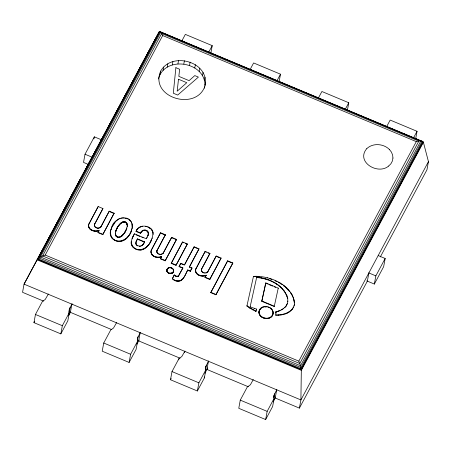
<?xml version="1.0" encoding="UTF-8"?>
<svg xmlns="http://www.w3.org/2000/svg" width="451" height="451" viewBox="0 0 451 451"><rect width="100%" height="100%" fill="white"/><g stroke="black" fill="none" stroke-linecap="round" stroke-linejoin="round"><path stroke-width="0.68" d="M140.509 233.319C141.343 228.488 149.693 229.294 148.232 234.492C149.213 229.621 141.682 228.967 140.509 233.319L136.055 231.453C138.62 222.833 153.673 225.308 153.013 234.238L153.069 233.911L152.094 238.303L152.156 237.976C150.16 243.162 146.705 249.471 140.565 250.108C136.044 250.356 130.452 246.945 131.218 241.837C133.079 255.029 149.005 249.831 151.575 239.47L151.513 239.797M173.635 270.78C173.46 275.279 165.534 273.83 166.938 269.574C168.178 265.786 175.061 267.939 173.404 271.823L173.641 270.532M259.173 310.981C261.056 303.444 274.524 306.28 272.99 313.992L273.052 313.665C271.705 321.975 256.873 318.846 259.229 310.654L259.054 311.478L259.116 311.151M272.878 314.488L272.934 314.161C270.707 320.937 258.784 318.772 259.054 311.652L258.992 311.979M94.417 224.925L94.4 225.652L94.721 223.905L102.941 208.548L98.166 206.552L88.723 224.412L98.166 206.552M156.807 251.861L156.892 250.801L156.807 251.861L157.427 253.253L156.869 251.534M201.467 269.444L201.586 271.231L201.71 268.757L209.929 253.4L205.154 251.399L195.711 269.264L205.154 251.399M284.711 307.497L284.654 307.824L286.278 305.93L287.4 303.427C285.601 308.191 280.68 310.818 275.916 311.726L275.753 315.221C282.805 315.553 291.831 313.101 294.131 305.569L294.075 305.896L294.464 304.036L294.407 304.363C293.793 285.246 270.172 275.443 253.473 276.345L246.911 306.032L249.73 308.072L255.965 311.461L256.027 311.134L249.792 307.745L246.973 305.705L246.911 306.032M111.38 228.488C113.562 215.764 134.229 213.002 132.042 228.567L132.104 228.24C130.559 234.165 126.505 241.06 119.735 241.499C114.058 241.759 108.544 236.471 110.642 230.624L110.58 230.951L111.442 228.161L110.952 229.739L111.014 229.412M131.669 229.779L131.731 229.452C130.001 241.415 111.031 247.041 110.427 231.876L110.365 232.203M132.042 223.431L132.256 227.315L132.318 226.988M205.374 369.561L205.786 366.646L208.616 360.935M276.846 389.568L274.056 395.2L274.135 398.323L272.63 406.503L265.65 419.554L238.771 408.307L240.27 400.127L247.255 387.082L250.423 384.742L253.276 379.522M166.791 270.38L167.524 268.835M135.836 243.348L135.892 243.021L136.095 244.515L136.005 242.136L137.465 238.855L144.67 241.871L142.42 245.327L144.579 242.102M72.115 303.748L69.353 309.003L69.319 312.656L67.819 320.836L60.834 333.881L33.955 322.64L35.46 314.46L42.439 301.415L45.218 299.487L48.375 294.007M127.334 225.827L126.607 228.725L126.81 227.986L126.748 228.313M255.965 311.461L256.591 309.098L250.108 306.855M94.456 225.325C94.936 228.206 99.321 229.091 100.934 226.69L109.243 211.164L114.126 213.205L102.777 234.633L98.025 232.643L99.09 230.647C94.727 232.716 87.015 229.847 88.785 224.085M150.938 251.697L151 251.37C150.922 256.484 157.596 258.248 161.559 256.529L161.497 256.856C157.14 258.919 149.422 256.055 151.192 250.288L160.579 232.755L165.354 234.751L165.291 235.078L157.072 250.44L165.354 234.751M195.514 270.346L195.576 270.019C195.497 275.127 202.172 276.891 206.135 275.172L206.079 275.499C201.715 277.568 193.998 274.698 195.773 268.937M101.915 140.007L94.338 136.833L85.025 154.231L83.525 162.411L87.945 164.26M93.96 138.88L94.338 136.833M60.834 333.881L62.334 325.701L69.319 312.656M68.727 312.413L69.353 309.003M68.811 314.849L70.187 307.345M71.895 304.154L70.395 312.334L111.78 329.642M88.531 225.494L88.588 225.167C88.509 230.275 95.189 232.045 99.152 230.32L98.025 232.643M88.588 226.605L88.65 226.278M88.903 227.699L88.965 227.372M89.259 228.341L89.321 228.014M89.732 228.939L89.794 228.612M90.307 229.469L90.369 229.142M91.023 229.976L91.085 229.649M91.807 230.41L91.863 230.083M92.641 230.754L92.703 230.427M93.442 230.991L93.504 230.664M94.721 223.905L94.665 224.232L102.941 208.548M94.603 226.379L94.659 226.052M94.265 231.166L94.321 230.833M95.014 227.05L95.076 226.723M95.612 227.62L95.674 227.293M95.093 231.262L95.155 230.935M96.356 228.059L96.413 227.732M95.928 231.284L95.984 230.957M97.253 228.003L97.191 228.33L98.07 228.42L98.989 227.992M96.751 231.233L96.813 230.906M97.563 231.109L97.619 230.782M98.07 228.42L98.126 228.093M98.341 230.912L98.403 230.585M99.778 227.716L99.716 228.043L100.872 227.016L109.243 211.164M100.381 227.597L100.438 227.27M100.872 227.016L100.934 226.69M102.777 234.633L114.126 213.205M110.32 233.471L110.382 233.144M110.388 234.599L110.45 234.272M111.955 226.938L111.893 227.265L115.552 221.666L118.698 218.887M110.63 235.721L110.692 235.394M112.491 226.069L112.553 225.742M113.156 224.908L113.218 224.575M111.042 236.814L111.104 236.487M113.9 223.781L113.962 223.448M111.47 237.57L111.532 237.243M114.723 222.693L114.785 222.366M112.028 238.263L112.085 237.936M115.552 221.666L115.608 221.34M112.699 238.889L112.761 238.562M116.51 220.731L116.567 220.404M113.551 239.554L113.613 239.227M117.587 219.891L117.649 219.564M115.884 235.642L115.828 235.969L115.394 233.404C116.612 241.68 125.192 234.266 126.133 229.728L124.194 233.432L124.251 233.105M116.02 230.782L116.082 230.455L115.636 232.04C115.715 226.954 125.767 215.572 127.295 225.782M115.749 231.617L115.811 231.29M115.879 231.2L115.935 230.873M115.371 234.481L115.433 234.148M114.492 240.135L114.554 239.808M115.411 234.779L115.473 234.452M116.335 229.79L116.273 230.117C117.226 225.714 125.248 217.286 127.289 225.41L127.345 225.083M115.479 235.078L115.541 234.745M116.555 229.458L116.612 229.131M115.569 235.371L115.631 235.044M116.86 228.809L116.922 228.482M115.676 235.676L115.732 235.349M116.984 228.556L117.04 228.229M117.113 228.302L117.17 227.975M117.249 228.059L117.311 227.727M117.378 227.806L117.435 227.479M117.514 227.558L117.576 227.231M116.025 236.245L116.082 235.918M117.66 227.315L117.722 226.988M116.228 236.459L116.285 236.132M118.032 226.695L118.094 226.368M115.501 240.614L115.563 240.287M116.454 236.657L116.516 236.33M118.433 226.086L118.489 225.759M119.791 218.662L119.853 218.335M151.226 47.868L151.598 45.822L159.62 31.446L160.742 32.23L162.693 35.539L416.301 141.62C418.438 141.321 421.91 140.03 423.393 142.257L428.45 161.621L426.95 169.801L380.311 256.94M116.764 236.504L116.91 236.955L116.972 236.628M118.855 225.489L118.912 225.162M119.126 225.128L119.188 224.801M117.13 237.063L117.187 236.736M119.414 224.773L119.47 224.446M116.561 241.003L116.623 240.676M117.356 237.153L117.418 236.826M119.707 224.429L119.769 224.102M117.638 236.922L117.807 237.333L118.359 237.451L118.421 237.125M120.017 224.074L120.079 223.747M121.037 218.25L121.099 217.923M117.807 237.333L117.869 237.006M120.344 223.73L120.406 223.403M118.049 237.395L118.106 237.068M120.688 223.397L120.744 223.07M117.666 241.279L117.722 240.947M120.998 223.149L121.06 222.822M121.945 218.075L122.007 217.748M118.675 237.485L118.737 237.158M121.325 222.918L121.387 222.591M118.991 237.491L119.053 237.164M121.674 222.704L121.736 222.377M121.962 222.54L122.024 222.213M119.419 237.119L119.357 237.446L120.107 236.916M122.886 218.019L122.948 217.692M122.266 222.394L122.322 222.067M118.788 241.437L118.85 241.11M119.712 237.367L119.774 237.04M122.582 222.27L122.638 221.943M122.914 222.146L122.971 221.819M120.361 237.119L120.423 236.792M123.833 218.087L123.895 217.76M123.27 222.067L123.326 221.74M119.735 241.499L119.797 241.172M120.727 236.645L120.665 236.972L121.015 236.487M123.636 222.027L123.698 221.7M123.952 222.027L124.014 221.7M121.358 236.273L121.302 236.6L123.828 233.703M120.676 241.443L120.738 241.116M121.629 236.363L121.691 236.036M124.267 222.061L124.329 221.734M121.939 236.115L122.001 235.788M124.577 222.123L124.639 221.796M122.283 235.783L122.339 235.456M124.82 222.18L124.876 221.853M122.61 235.439L122.666 235.112M125.051 222.264L125.107 221.937M121.584 241.274L121.646 240.947M122.92 235.084L122.976 234.757M125.271 222.366L125.333 222.039M126.122 218.194L126.06 218.521L124.961 218.245M123.213 234.74L123.275 234.413M125.496 222.45L125.558 222.123M123.495 234.39L123.557 234.063M125.716 222.557L125.778 222.23M116.691 322.482L113.489 328.04L110.709 329.969L103.73 343.014L102.225 351.199L129.104 362.441L136.089 349.395L137.589 341.21L137.516 338.092L140.346 332.376M125.919 222.681L125.981 222.354M122.83 240.857L122.892 240.53M126.173 222.856L126.229 222.529M124.594 232.823L124.651 232.496M126.398 223.053L126.46 222.726M127.12 218.904L127.182 218.577M124.966 232.197L125.028 231.87M126.601 223.268L126.663 222.941M125.113 231.955L125.169 231.628M125.248 231.707L125.44 231.132M126.799 223.544L126.861 223.217M125.513 231.211L125.575 230.884M125.643 230.957L125.705 230.63M126.951 223.837L127.013 223.51M123.986 240.31L124.048 239.983M125.767 230.703L125.829 230.376M127.058 224.141L127.12 223.814M127.148 224.44L127.21 224.113M128.129 219.383L128.191 219.056M126.353 229.396L126.669 228.398M127.216 224.739L127.272 224.412M127.255 225.038L127.317 224.711M125.034 239.628L125.096 239.301M129.133 219.637L129.922 220.629L129.984 220.302M126.117 238.788L126.173 238.461M127.075 237.852L127.131 237.525M130.581 221.238L130.643 220.911M127.898 236.826L127.96 236.499M131.128 221.915L131.19 221.588M128.721 235.743L128.783 235.416M131.551 222.647L131.613 222.32M129.465 234.616L129.527 234.289M130.13 233.449L130.192 233.122M130.728 232.254L130.79 231.927M132.233 224.897L132.295 224.57M131.241 231.03L131.303 230.703M160.094 74.37L160.691 71.1C171.668 51.115 209.67 61.855 205.013 85.324C205.053 61.353 164.35 55.31 158.453 78.981M132.301 226.047L132.363 225.72M131.185 243.399L131.247 243.072M134.364 233.781L132.194 238.325L134.364 233.781L146.321 238.782L148.148 234.853L147.872 235.856L147.928 235.529M163.082 70.328L163.685 67.058M131.444 244.628L131.506 244.301M133.028 236.499L133.084 236.172M131.923 245.818L131.985 245.491M132.323 246.415L132.385 246.088M132.791 246.985L132.853 246.658M133.321 247.514L133.383 247.187M136.055 231.453L136.602 230.247M136.54 230.574L136.924 229.728M136.862 230.061L137.29 229.238M167.236 67.103L167.834 63.833M137.69 228.764L137.228 229.565M134.229 248.213L134.285 247.887M138.282 228.471L138.344 228.144M136.005 242.136L135.948 242.463L136.247 241.268M136.185 241.595L136.614 240.445M139.009 227.918L139.066 227.592M135.215 248.817L135.277 248.49M136.552 240.772L137.465 238.855M136.439 245.051L136.157 244.188M139.804 227.428L139.866 227.101M136.281 249.324L136.343 248.997M140.385 226.847L140.329 227.174L140.921 226.611M137.245 245.35L137.623 245.93L136.501 244.724M141.4 226.718L141.462 226.391M141.885 226.261L141.823 226.588L142.319 226.16M137.656 249.815L137.718 249.482M140.706 232.908L140.768 232.581M140.954 232.519L141.011 232.192M141.248 232.158L141.304 231.831M141.71 231.645L141.766 231.318M172.293 64.905L172.891 61.629M140.143 246.06L139.297 246.088L139.235 246.415L140.081 246.387L142.482 245M142.234 231.183L142.291 230.85M139.105 250.074L139.162 249.747M142.815 230.76L142.871 230.433M143.379 230.495L143.441 230.168M140.949 246.167L141.005 245.84M144.01 230.331L144.072 230.004M140.565 250.108L140.622 249.781M141.738 245.806L141.794 245.479M144.681 230.292L144.737 229.965M145.729 226.543L145.786 226.216M141.642 249.967L141.704 249.64M145.211 230.331L145.273 230.004M143.13 244.56L143.192 244.233M145.735 230.444L145.797 230.117M146.445 226.695L146.502 226.368M143.756 243.743L143.818 243.416M142.679 249.707L142.741 249.38M146.242 230.619L146.299 230.292M144.286 242.875L144.348 242.548M144.416 242.661L144.478 242.334M146.733 230.884L146.795 230.551M143.666 249.341L143.722 249.014M147.81 227.18L147.872 226.853M147.173 231.205L147.235 230.878M177.931 63.862L178.534 60.586M147.556 231.577L147.612 231.25M148.435 227.456L148.497 227.129M144.799 248.631L144.861 248.304M146.722 238.252L146.784 237.925M147.889 232.023L147.945 231.696M147.161 237.384L147.223 237.057M148.125 232.513L148.182 232.186M149.095 227.451L150.053 228.448L150.115 228.121M148.261 233.02L148.317 232.688M148.294 233.511L148.356 233.184M148.289 234.001L148.351 233.674M145.848 247.83L145.904 247.503M149.597 228.144L149.653 227.817M146.795 246.951L146.857 246.624M150.493 228.781L150.549 228.448M147.815 245.834L147.877 245.507M150.961 228.804L151.519 229.756L151.581 229.429M151.226 229.435L151.282 229.108M148.717 244.651L148.779 244.324M151.846 229.773L152.562 231.493L152.624 231.166M149.495 243.399L149.552 243.072M152.01 230.427L152.072 230.1M152.213 230.771L152.275 230.444M150.228 242.226L150.29 241.899M152.393 231.121L152.455 230.794M150.905 241.026L150.961 240.699M152.754 231.543L152.99 233.246L153.052 232.919M152.788 232.254L152.85 231.927M183.805 64.042L184.403 60.772M129.104 362.441L130.61 354.26L137.589 341.21M151.192 250.288L151.136 250.615L160.579 232.755M151 252.808L151.062 252.481M151.31 253.902L151.373 253.575M151.671 254.55L151.728 254.223M152.139 255.142L152.201 254.815M152.72 255.672L152.776 255.345M137.324 340.714L138.074 336.621M153.43 256.185L153.492 255.858M140.165 332.708L138.666 340.888L180.05 358.201M154.214 256.613L154.276 256.286M189.533 65.44L190.136 62.17M155.048 256.957L155.11 256.63M155.849 257.2L155.911 256.873M157.01 252.583L157.072 252.256M156.672 257.369L156.734 257.042M158.025 253.828L157.484 252.926M157.506 257.465L157.562 257.138M158.763 254.263L158.081 253.501M158.335 257.487L158.397 257.16M159.603 254.533L159.66 254.206L158.825 253.936M159.164 257.436L159.22 257.109M159.97 257.312L160.032 256.985M160.477 254.623L163.347 252.898L171.656 237.367L176.538 239.408L165.184 260.836L160.432 258.851L161.559 256.529M194.77 67.966L195.368 64.69M160.753 257.121L160.815 256.794M161.34 254.527L161.402 254.201M162.129 254.246L162.185 253.919M162.85 253.473L162.788 253.8L171.656 237.367M163.285 253.225L163.347 252.898M199.173 71.455L199.776 68.186M165.184 260.836L176.538 239.408M202.476 75.695L203.074 72.425M166.785 270.628L167.022 269.337M166.808 270.876L166.847 270.301M167.067 269.444L167.124 269.112M166.853 271.124L166.87 270.549M167.197 269.224L167.253 268.897M166.926 271.367L166.915 270.797M167.349 269.022L167.406 268.695M167.022 271.609L166.988 271.04M167.146 271.84L167.084 271.282M167.716 268.655L167.778 268.328M167.287 272.066L167.208 271.513M167.986 268.17L167.93 268.497L168.465 267.905M167.456 272.28L167.349 271.739M168.161 268.356L168.217 268.029M167.642 272.477L167.518 271.953M167.851 272.669L167.704 272.15M168.725 267.798L168.663 268.125L169.272 267.646M168.071 272.844L167.907 272.342M168.933 268.041L168.995 267.714M168.313 273.002L168.133 272.517M168.567 273.143L168.375 272.675M168.832 273.267L168.629 272.816M204.461 80.419L205.064 77.144M169.108 273.374L168.894 272.94M169.396 273.458L169.17 273.047M171.228 263.361L182.576 241.95L187.334 243.94L187.272 244.267L175.991 265.346L171.228 263.361L182.576 241.95M169.689 273.52L169.745 273.193L172.023 272.934L173.359 271.722L173.302 272.049M170.743 267.646L171.256 268.12L171.318 267.793M169.982 273.56L170.044 273.233M170.974 268.035L171.03 267.708M170.275 273.582L170.337 273.255M204.455 88.148L204.692 86.834C195.159 111.352 149.366 97.191 160.691 71.1M210.854 53.133L212.229 45.636L185.35 34.389L182.024 40.601M171.594 267.894L172.293 268.649L172.355 268.322M170.574 273.582L170.636 273.255M171.797 268.345L171.859 268.018M170.867 273.56L170.923 273.233M171.155 273.515L171.211 273.188M172.056 268.486L172.113 268.159M171.431 273.453L171.493 273.126M171.701 273.368L171.763 273.035M172.581 268.497L172.722 269.01L172.784 268.683M171.961 273.261L172.023 272.934M172.209 273.137L172.271 272.81M172.44 272.99L172.496 272.663M173.404 269.557L173.342 269.884L173.139 269.1M172.648 272.832L172.71 272.505M173.223 269.653L173.28 269.326M172.846 272.658L172.908 272.331M173.021 272.466L173.077 272.139M173.5 269.794L173.579 270.859M173.173 272.263L173.229 271.936M173.511 270.369L173.573 270.042M173.556 270.611L173.618 270.284M187.695 270.239L190.299 271.333L190.361 271.006L187.751 269.912L187.695 270.239C185.237 274.185 183.687 281.666 177.643 281.232C175.625 281.153 173.776 280.116 172.344 278.741L174.283 274.901C175.315 276.125 177.576 276.97 178.765 275.533L182.858 267.888L179.16 266.338L180.806 263.271L184.498 264.816L194.144 246.798L198.998 248.828L189.285 267.189L198.998 248.828M173.167 279.462L172.4 278.414M175.991 265.346L187.334 243.94M172.344 278.741L174.283 274.901M175.016 275.561L174.954 275.888L174.622 275.257M174.086 280.099L173.229 279.135M175.456 275.826L175.732 276.322L175.794 275.995M175.084 280.64L174.148 279.772M176.149 276.136L176.087 276.463L177.034 276.626L178.173 276.046M176.454 276.57L176.516 276.243M175.913 280.939L175.969 280.612L175.146 280.313M177.034 276.626L177.091 276.3M178.404 275.899L178.342 276.226L182.796 268.215L179.098 266.665L179.16 266.338M176.769 281.136L176.826 280.81C183.207 282.072 185.502 274.163 187.751 269.912M177.598 276.559L177.66 276.232M180.806 263.271L179.098 266.665M177.643 281.232L177.705 280.905M178.54 276.051L178.602 275.724M178.709 275.86L178.765 275.533M178.517 281.221L178.579 280.894M179.374 281.108L179.43 280.781M180.191 280.888L180.248 280.561M182.796 268.215L182.858 267.888M181.482 280.28L181.544 279.953M182.554 279.428L182.61 279.101M183.337 278.374L183.399 278.047M184.442 265.143L194.144 246.798M205.622 368.196L205.865 369.769L204.359 377.949L197.38 390.994L170.501 379.753L172 371.573L178.985 358.528L181.764 356.6L184.961 351.041M190.299 271.333L191.985 267.962L189.347 266.857M178.731 359.887L178.985 358.528M195.576 271.457L195.638 271.13M195.892 272.551L195.948 272.224M196.247 273.193L196.303 272.866M196.721 273.791L196.777 273.464M197.296 274.321L197.358 273.994M198.012 274.828L198.074 274.501M184.538 352.738L184.786 351.374M198.795 275.262L198.857 274.935M199.635 275.606L199.697 275.279M200.436 275.849L200.498 275.516M201.383 270.504L201.445 270.177M201.405 269.771L201.71 268.757M201.259 276.012L201.315 275.685M202.065 271.575L202.6 272.472L201.648 270.904M202.087 276.113L202.149 275.786M203.339 272.906L202.657 272.145M202.916 276.136L202.978 275.809M204.179 273.182L204.235 272.855L203.401 272.579M203.745 276.085L203.801 275.758M204.551 275.961L204.607 275.634M204.235 272.855L205.977 272.844L207.922 271.541L216.232 256.01L221.114 258.057L209.76 279.485L205.008 277.495L206.135 275.172M205.329 275.764L205.391 275.437M205.915 273.171L205.977 272.844M201.648 269.084L209.929 253.4M206.705 272.889L206.761 272.562M207.426 272.122L207.364 272.449L216.232 256.01M207.86 271.868L207.922 271.541M209.76 279.485L221.114 258.057M210.752 292.637L227.67 260.802L232.823 262.956L232.761 263.283L215.882 294.785L210.752 292.637L227.67 260.802M197.38 390.994L198.88 382.814L205.865 369.769M215.882 294.785L232.823 262.956M205.408 368.692L205.786 366.646M205.47 369.95L206.344 365.18M208.441 361.268L206.936 369.448L248.321 386.755M279.124 81.687L280.499 74.189L253.62 62.948L249.967 69.781M253.473 276.345L253.411 276.672L258.97 276.66L259.032 276.333M249.73 308.072L249.792 307.745M256.185 276.576L256.247 276.249M256.704 277.213L256.647 277.54C269.416 278.453 284.051 285.5 287.693 298.652C284.558 285.291 269.484 278.132 256.704 277.213L250.051 307.182M252.763 309.888L252.819 309.561M258.953 277.72L259.009 277.393M254.347 308.743L254.403 308.416M261.247 278.047L261.309 277.72M256.331 309.758L256.275 310.085L256.591 309.098M263.519 278.509L263.581 278.182M258.981 312.492L259.043 312.165M259.398 310.17L259.342 310.497L261.349 308.072M259.026 313.005L259.088 312.678M259.562 310.029L259.618 309.702M259.122 313.518L259.184 313.191M259.827 309.583L259.889 309.256M259.274 314.026L259.331 313.699M260.142 309.16L260.204 308.834M265.757 279.113L265.819 278.786M278.25 288.11L274.236 306.522L261.783 301.313L265.797 282.901L278.25 288.11L278.188 288.437M259.472 314.522L259.534 314.195M260.503 308.766L260.565 308.439M259.725 315.001L259.787 314.674M260.909 308.405L260.966 308.078M261.783 301.313L265.797 282.901M260.024 315.469L260.086 315.142M261.884 307.452L261.822 307.779L262.392 307.193M267.257 277.979L267.319 277.653M260.368 315.909L260.43 315.582M260.757 316.331L260.813 316.004M261.185 316.72L261.242 316.393M262.933 306.973L262.871 307.3L263.435 307.125M267.95 279.845L268.007 279.519M261.648 317.087L261.71 316.76M262.144 317.414L262.206 317.087M264.015 306.99L264.072 306.663M262.674 317.707L262.73 317.38M264.669 306.573L264.607 306.9L266.445 306.894L266.502 306.567M270.002 278.436L269.94 278.763L271.908 279.473M265.216 306.855L265.278 306.528M263.226 317.961L263.283 317.634M270.076 280.708L270.138 280.381M263.801 318.18L263.858 317.854M265.831 306.849L265.887 306.522M264.387 318.355L264.449 318.028M264.996 318.485L265.053 318.158M267.054 306.984L267.116 306.657M272.139 281.695L272.195 281.368M265.605 318.575L265.667 318.243M266.22 318.615L266.282 318.288M268.249 307.289L268.311 306.962M268.881 307.176L269.377 307.757L269.433 307.43M266.834 318.615L266.891 318.288M267.437 318.569L267.499 318.243M274.112 282.8L274.174 282.473M268.035 318.479L268.097 318.152M269.963 307.723L272.026 310L272.083 309.674M275.155 280.494L275.099 280.821L276.931 281.683M270.403 308.383L270.459 308.056M268.616 318.344L268.678 318.017M269.179 318.164L269.236 317.837M270.865 308.743L270.927 308.416M271.293 309.138L271.35 308.811M269.715 317.949L269.771 317.622M270.222 317.69L270.284 317.363M271.682 309.555L271.739 309.228M276.48 284.175L276.542 283.848M270.701 317.397L270.758 317.064M271.141 317.064L271.203 316.737M272.381 310.136L273.024 312.458L273.08 312.131M271.541 316.698L271.603 316.371M272.573 310.948L272.635 310.621M271.902 316.303L271.964 315.976M272.776 311.444L272.832 311.117M272.218 315.88L272.28 315.553M272.923 311.951L272.985 311.624M272.489 315.435L272.551 315.108M272.708 314.973L272.77 314.646M273.126 312.644L273.058 313.484L273.114 313.157M274.236 306.522L274.298 306.195L261.845 300.986M278.701 285.72L278.757 285.393M279.891 283.279L279.953 282.952M276.04 312.791L275.984 313.118L275.916 311.726M280.748 287.428L280.804 287.101M275.753 315.221L275.809 314.894C282.422 315.164 290.117 313.214 293.59 307.046L293.528 307.373M282.123 284.716L282.185 284.389M275.854 312.053L277.342 311.376M282.602 289.271L282.664 288.944M277.286 311.703L278.746 310.964M278.363 315.226L278.425 314.899M289.632 291.222L289.576 291.549L284.288 285.968M280.122 310.497L278.684 311.291M284.26 291.25L284.316 290.918M281.785 309.64L281.723 309.967L283.318 308.636M280.939 314.978L281.001 314.651M286.193 287.992L286.255 287.665M285.692 293.33L285.754 293.003M283.442 314.471L283.499 314.144M288.003 289.796L288.065 289.469M286.988 295.929L287.05 295.602M286.278 305.93L286.34 305.603M265.65 419.554L267.15 411.374L274.135 398.323M285.359 313.879L285.421 313.552M287.186 313.129L287.248 312.802M294.582 302.469L294.52 302.796L293.404 297.722L291.047 293.06M288.905 312.227L288.961 311.9M292.242 295.292L292.299 294.965M273.684 397.246L274.056 395.2M273.864 397.827L274.614 393.734M290.76 310.835L290.816 310.508M293.404 297.722L293.466 297.395M276.711 389.822L275.211 398.002L299.402 408.121L367.362 281.131L368.867 272.951M292.31 309.206L292.372 308.879M294.17 300.236L294.232 299.909M347.394 110.247L348.775 102.743L321.896 91.502L318.237 98.335M299.402 408.121L300.902 399.941L301.324 370.339L300.529 365.761L298.816 361.138L45.207 255.057L40.455 256.98L37.123 259.832L24.05 284.141L22.55 292.321L43.555 301.11M366.77 280.888L374.353 284.057L375.852 275.877L385.165 258.479L378.214 255.576M385.165 258.479L383.66 266.659L374.353 284.057M415.67 138.801L417.045 131.303L390.166 120.062L386.84 126.274M287.338 303.754L287.839 301.076L287.783 301.403L287.755 298.325M204.619 87.376L205.617 82.054M392.956 158.025L392.381 161.018L390.921 163.747L388.672 166.036M131.162 242.164L132.25 237.998M148.091 235.18L148.294 234.159M115.693 231.713L115.338 234.103M156.83 251.128L157.134 250.113M144.523 242.429L144.67 241.871M126.071 230.055L126.415 229.069M151.598 45.822L24.05 284.141L300.902 399.941L428.45 161.621M159.197 31.745L37.123 259.832L301.324 370.339L423.393 142.257M160.099 31.621L38.989 257.91L300.964 367.492L422.074 141.202M45.207 255.057L162.693 35.539M33.955 322.64L34.62 321.4M208.571 52.468L212.229 45.636M68.682 315.531L70.61 311.929M160.432 258.851L161.497 256.856M276.841 81.022L280.499 74.189M136.895 344.198L139.167 339.953M190.361 271.006L191.985 267.962M205.008 277.495L206.079 275.499M170.501 379.753L171.166 378.513M345.116 109.582L348.775 102.743M204.844 373.36L207.764 367.903M413.719 137.516L417.045 131.303M273.114 401.914L275.662 397.156M298.816 361.138L416.301 141.62M366.748 148.655C355.535 161.808 377.893 175.343 388.672 166.03M366.748 148.655C372.881 142.781 383.378 143.576 389.303 149.36M159.66 254.206L160.539 254.296M139.297 246.088L137.679 245.603M169.458 273.126L169.745 273.193M175.969 280.612L176.826 280.81M171.29 263.034L176.053 265.019M277.337 81.163L279.287 81.975M85.025 154.231L91.976 157.134M368.907 272.968L375.852 275.877M109.187 211.491L114.069 213.532M160.517 233.082L165.291 235.078M171.594 237.694L173.426 238.461M174.65 238.974L176.476 239.735M182.514 242.277L183.704 242.773M185.491 243.517L187.272 244.267M194.088 247.125L197.724 248.648M205.092 251.731L206.287 252.227M208.08 252.977L209.867 253.727M216.784 256.596L219.834 257.871M227.614 261.129L232.761 263.283M265.735 283.228L267.601 284.012M268.847 284.53L272.584 286.092M274.45 286.875L275.696 287.394M136.117 231.126L140.571 232.992M136.196 234.898L139.968 236.476M141.856 237.265L143.114 237.79M137.403 239.182L144.608 242.198M181.358 263.858L183.822 264.884M190.869 267.849L191.929 268.289M98.081 232.316L102.834 234.306M160.494 258.524L165.246 260.509M205.07 277.168L209.822 279.158M210.809 292.31L215.944 294.458M35.46 314.46L62.334 325.701M103.73 343.014L130.61 354.26M172 371.573L198.88 382.814M240.27 400.127L267.15 411.374M278.132 282.298L279.304 282.952M280.449 283.64L281.565 284.361M283.177 285.506L284.226 286.295M136.788 245.383L137.189 245.677M174.221 275.228L174.56 275.584M389.303 149.36L391.367 152.01L392.607 154.964L392.956 158.03M290.281 292.468L290.991 293.387M204.202 376.901L204.359 377.949M127.351 225.455L127.272 226.154L127.351 225.455M175.879 67.684L173.302 93.222L177.705 95.06L198.401 77.104L194.787 75.593L189.093 80.656L178.833 76.36L179.65 69.257L175.879 67.684M178.495 79.235L177.175 91.215L186.793 82.708L178.495 79.235M159.383 31.525L37.467 259.314L301.302 369.668L423.213 141.879L159.383 31.525M159.62 31.446L37.957 258.778L301.217 368.89L422.88 141.563L159.62 31.446M160.742 32.23L40.455 256.98L300.529 365.761L420.811 141.011L160.742 32.23M161.644 33.532L42.608 255.942L299.797 363.523L418.832 141.107L161.644 33.532"/></g></svg>
